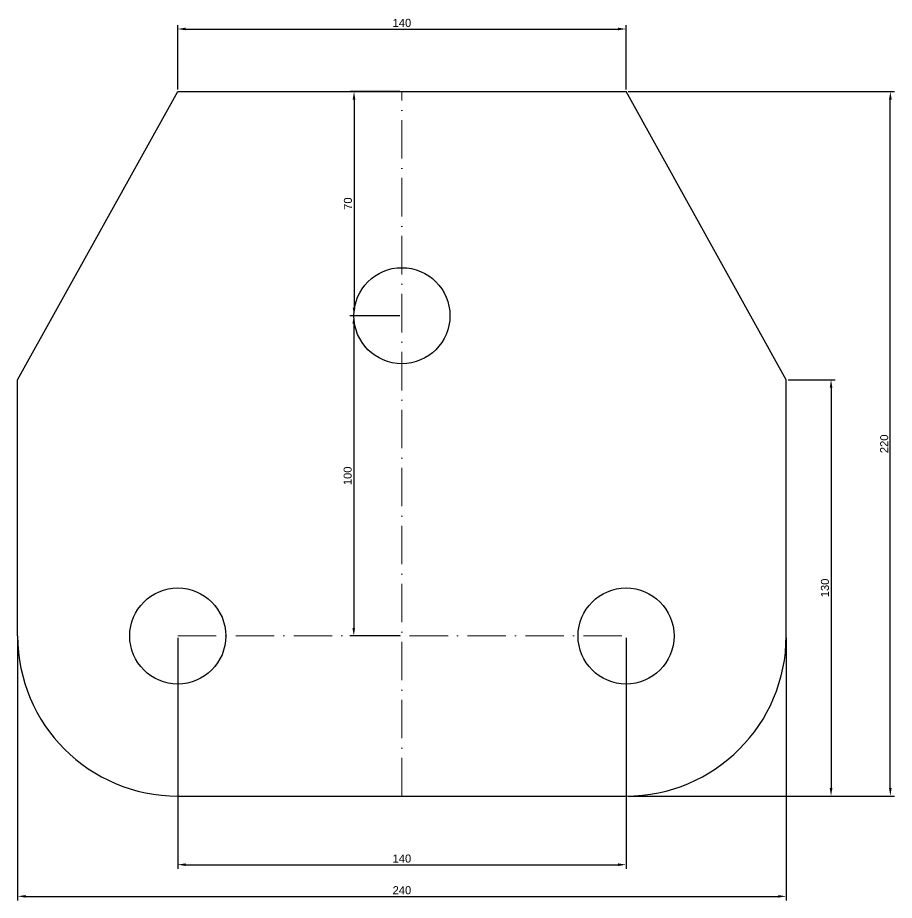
# Model space of a CAD drawing. Header units: millimetres. Extents: x 2742 to 3251, y 847 to 2358.
# Drawn here: x 2959.6 to 3233.4, y 846.9 to 1122.5 of the extents above; entities that cross this region are included whole.
import ezdxf

# ---------------------------------------------------------------- set-up
doc = ezdxf.new("R2010")
doc.units = ezdxf.units.MM
doc.linetypes.add('ACAD_ISO10W100', pattern=[18, 12, -3, 0, -3])
doc.layers.add('eksen çizgisi', color=1, linetype='ACAD_ISO10W100', lineweight=15)
doc.layers.add('ölçülendirme', color=2, linetype='Continuous', lineweight=15)
doc.styles.get("Standard").update_dxf_attribs({"font": 'arial.ttf'})
doc.dimstyles.new('ISO-25', dxfattribs={"dimtxt": 2.5, "dimasz": 2.5, "dimexe": 1.25, "dimexo": 0.625, "dimtad": 1, "dimtxsty": 'Standard', "dimcen": 2.5, "dimadec": 0, "dimazin": 0, "dimtfac": 1, "dimtmove": 0, "dimatfit": 3, "dimfxl": 1, "dimarcsym": 0})

# ---------------------------------------------------------------- blocks, each defined once
blk = doc.blocks.new('*D275')
at = {"layer": 'Defpoints', "color": 0, "transparency": 16777216}
for p in [(3149.62, 1118.98), (3009.62, 1099.46), (3149.62, 1099.46)]:
    blk.add_point(p, dxfattribs=at)
at = {"layer": 'ölçülendirme', "color": 0, "lineweight": -2, "transparency": 16777216}
for p, q in [((3009.62, 1100.08), (3009.62, 1120.23)), ((3149.62, 1100.08), (3149.62, 1120.23)), ((3012.12, 1118.98), (3147.12, 1118.98))]:
    blk.add_line(p, q, dxfattribs=at)
at = {"layer": 'ölçülendirme', "color": 0, "transparency": 16777216}
for points in [[(3012.12, 1119.4), (3012.12, 1118.57), (3009.62, 1118.98)], [(3147.12, 1119.4), (3147.12, 1118.57), (3149.62, 1118.98)]]:
    blk.add_solid(points, dxfattribs=at)
at = {"layer": 'ölçülendirme', "color": 0, "transparency": 16777216, "insert": (3079.62, 1120.88), "char_height": 2.5, "attachment_point": 5}
blk.add_mtext('140', dxfattribs=at)
blk = doc.blocks.new('*D276')
at = {"layer": 'Defpoints', "color": 0, "transparency": 16777216}
for p in [(3079.62, 1099.46), (3064.67, 1029.46), (3079.62, 1029.46)]:
    blk.add_point(p, dxfattribs=at)
at = {"layer": 'ölçülendirme', "color": 0, "lineweight": -2, "transparency": 16777216}
for p, q in [((3078.99, 1099.46), (3063.42, 1099.46)), ((3064.67, 1096.96), (3064.67, 1031.96)), ((3078.99, 1029.46), (3063.42, 1029.46))]:
    blk.add_line(p, q, dxfattribs=at)
at = {"layer": 'ölçülendirme', "color": 0, "transparency": 16777216}
for points in [[(3064.25, 1096.96), (3065.08, 1096.96), (3064.67, 1099.46)], [(3064.25, 1031.96), (3065.08, 1031.96), (3064.67, 1029.46)]]:
    blk.add_solid(points, dxfattribs=at)
at = {"layer": 'ölçülendirme', "color": 0, "transparency": 16777216, "insert": (3062.76, 1064.46), "char_height": 2.5, "attachment_point": 5, "rotation": 90}
blk.add_mtext('70', dxfattribs=at)
blk = doc.blocks.new('*D151')
at = {"layer": 'Defpoints', "color": 0, "transparency": 16777216}
for p in [(3079.62, 1029.46), (3064.58, 929.46), (3079.62, 929.46)]:
    blk.add_point(p, dxfattribs=at)
at = {"layer": 'ölçülendirme', "color": 0, "lineweight": -2, "transparency": 16777216}
for p, q in [((3078.99, 1029.46), (3063.33, 1029.46)), ((3064.58, 1026.96), (3064.58, 931.96)), ((3078.99, 929.46), (3063.33, 929.46))]:
    blk.add_line(p, q, dxfattribs=at)
at = {"layer": 'ölçülendirme', "color": 0, "transparency": 16777216}
for points in [[(3064.16, 1026.96), (3064.99, 1026.96), (3064.58, 1029.46)], [(3064.16, 931.96), (3064.99, 931.96), (3064.58, 929.46)]]:
    blk.add_solid(points, dxfattribs=at)
at = {"layer": 'ölçülendirme', "color": 0, "transparency": 16777216, "insert": (3062.68, 979.46), "char_height": 2.5, "attachment_point": 5, "rotation": 90}
blk.add_mtext('100', dxfattribs=at)
blk = doc.blocks.new('*D152')
at = {"layer": 'Defpoints', "color": 0, "transparency": 16777216}
for p in [(3009.62, 929.46), (3149.62, 929.46), (3149.62, 858.05)]:
    blk.add_point(p, dxfattribs=at)
at = {"layer": 'ölçülendirme', "color": 0, "lineweight": -2, "transparency": 16777216}
for p, q in [((3009.62, 928.83), (3009.62, 856.8)), ((3149.62, 928.83), (3149.62, 856.8)), ((3012.12, 858.05), (3147.12, 858.05))]:
    blk.add_line(p, q, dxfattribs=at)
at = {"layer": 'ölçülendirme', "color": 0, "transparency": 16777216}
for points in [[(3012.12, 858.47), (3012.12, 857.63), (3009.62, 858.05)], [(3147.12, 858.47), (3147.12, 857.63), (3149.62, 858.05)]]:
    blk.add_solid(points, dxfattribs=at)
at = {"layer": 'ölçülendirme', "color": 0, "transparency": 16777216, "insert": (3079.62, 859.95), "char_height": 2.5, "attachment_point": 5}
blk.add_mtext('140', dxfattribs=at)
blk = doc.blocks.new('*D153')
at = {"layer": 'Defpoints', "color": 0, "transparency": 16777216}
for p in [(2959.62, 929.46), (3199.62, 929.46), (3199.62, 848.16)]:
    blk.add_point(p, dxfattribs=at)
at = {"layer": 'ölçülendirme', "color": 0, "lineweight": -2, "transparency": 16777216}
for p, q in [((2959.62, 928.83), (2959.62, 846.91)), ((3199.62, 928.83), (3199.62, 846.91)), ((2962.12, 848.16), (3197.12, 848.16))]:
    blk.add_line(p, q, dxfattribs=at)
at = {"layer": 'ölçülendirme', "color": 0, "transparency": 16777216}
for points in [[(2962.12, 848.58), (2962.12, 847.75), (2959.62, 848.16)], [(3197.12, 848.58), (3197.12, 847.75), (3199.62, 848.16)]]:
    blk.add_solid(points, dxfattribs=at)
at = {"layer": 'ölçülendirme', "color": 0, "transparency": 16777216, "insert": (3079.62, 850.06), "char_height": 2.5, "attachment_point": 5}
blk.add_mtext('240', dxfattribs=at)
blk = doc.blocks.new('*D154')
at = {"layer": 'Defpoints', "color": 0, "transparency": 16777216}
for p in [(3149.62, 1099.46), (3232.14, 1099.46), (3149.62, 879.46)]:
    blk.add_point(p, dxfattribs=at)
at = {"layer": 'ölçülendirme', "color": 0, "lineweight": -2, "transparency": 16777216}
for p, q in [((3150.24, 1099.46), (3233.39, 1099.46)), ((3232.14, 881.96), (3232.14, 1096.96)), ((3150.24, 879.46), (3233.39, 879.46))]:
    blk.add_line(p, q, dxfattribs=at)
at = {"layer": 'ölçülendirme', "color": 0, "transparency": 16777216}
for points in [[(3231.73, 1096.96), (3232.56, 1096.96), (3232.14, 1099.46)], [(3231.73, 881.96), (3232.56, 881.96), (3232.14, 879.46)]]:
    blk.add_solid(points, dxfattribs=at)
at = {"layer": 'ölçülendirme', "color": 0, "transparency": 16777216, "insert": (3230.24, 989.46), "char_height": 2.5, "attachment_point": 5, "rotation": 90}
blk.add_mtext('220', dxfattribs=at)
blk = doc.blocks.new('*D155')
at = {"layer": 'Defpoints', "color": 0, "transparency": 16777216}
for p in [(3199.62, 1009.46), (3149.62, 879.46), (3213.63, 879.46)]:
    blk.add_point(p, dxfattribs=at)
at = {"layer": 'ölçülendirme', "color": 0, "lineweight": -2, "transparency": 16777216}
for p, q in [((3200.24, 1009.46), (3214.88, 1009.46)), ((3213.63, 1006.96), (3213.63, 881.96)), ((3150.24, 879.46), (3214.88, 879.46))]:
    blk.add_line(p, q, dxfattribs=at)
at = {"layer": 'ölçülendirme', "color": 0, "transparency": 16777216}
for points in [[(3213.22, 1006.96), (3214.05, 1006.96), (3213.63, 1009.46)], [(3213.22, 881.96), (3214.05, 881.96), (3213.63, 879.46)]]:
    blk.add_solid(points, dxfattribs=at)
at = {"layer": 'ölçülendirme', "color": 0, "transparency": 16777216, "insert": (3211.73, 944.46), "char_height": 2.5, "attachment_point": 5, "rotation": 90}
blk.add_mtext('130', dxfattribs=at)

msp = doc.modelspace()

# ---------------------------------------------------------------- linework, layer by layer
for p, q in [((2959.617, 1009.458), (3009.617, 1099.458)), ((3009.617, 1099.458), (3149.617, 1099.458)), ((3199.617, 1009.458), (3149.617, 1099.458)), ((2959.617, 929.458), (2959.617, 1009.458)), ((3199.617, 929.458), (3199.617, 1009.458)), ((3009.617, 879.458), (3149.617, 879.458)), ((3149.617, 879.458), (3149.617, 879.458))]:
    msp.add_line(p, q)
for centre in [(3079.617, 1029.458), (3009.617, 929.458), (3149.617, 929.458)]:
    msp.add_circle(centre, 15)
for centre, start, end in [((3009.617, 929.458), 180, 270), ((3149.617, 929.458), 270, 0)]:
    msp.add_arc(centre, 50, start, end)
at = {"layer": 'eksen çizgisi'}
for p, q in [((3079.617, 879.458), (3079.617, 1099.458)), ((3009.617, 929.458), (3149.617, 929.458))]:
    msp.add_line(p, q, dxfattribs=at)

# ---------------------------------------------------------------- dimensions: what is measured, and where the dimension line sits
at = {"layer": 'ölçülendirme'}
for base, p1, p2, picture, middle in [((3149.617, 1118.982), (3009.617, 1099.458), (3149.617, 1099.458), '*D275', (3079.617, 1120.883)), ((3199.617, 848.162), (2959.617, 929.458), (3199.617, 929.458), '*D153', (3079.617, 850.063)), ((3149.617, 858.051), (3009.617, 929.458), (3149.617, 929.458), '*D152', (3079.617, 859.952))]:
    dim = msp.add_linear_dim(base=base, p1=p1, p2=p2, dimstyle='ISO-25', dxfattribs=at)
    dim.commit()
    dim.dimension.update_dxf_attribs({"geometry": picture, "text_midpoint": middle})
for base, p1, p2, picture, middle in [((3064.666, 1029.458), (3079.617, 1099.458), (3079.617, 1029.458), '*D276', (3062.765, 1064.458)), ((3232.144, 1099.458), (3149.617, 879.458), (3149.617, 1099.458), '*D154', (3230.243, 989.458)), ((3064.577, 929.458), (3079.617, 1029.458), (3079.617, 929.458), '*D151', (3062.675, 979.458)), ((3213.633, 879.458), (3199.617, 1009.458), (3149.617, 879.458), '*D155', (3211.731, 944.458))]:
    dim = msp.add_linear_dim(base=base, p1=p1, p2=p2, angle=90, dimstyle='ISO-25', dxfattribs=at)
    dim.commit()
    dim.dimension.update_dxf_attribs({"geometry": picture, "text_midpoint": middle})

doc.saveas('drawing.dxf')
